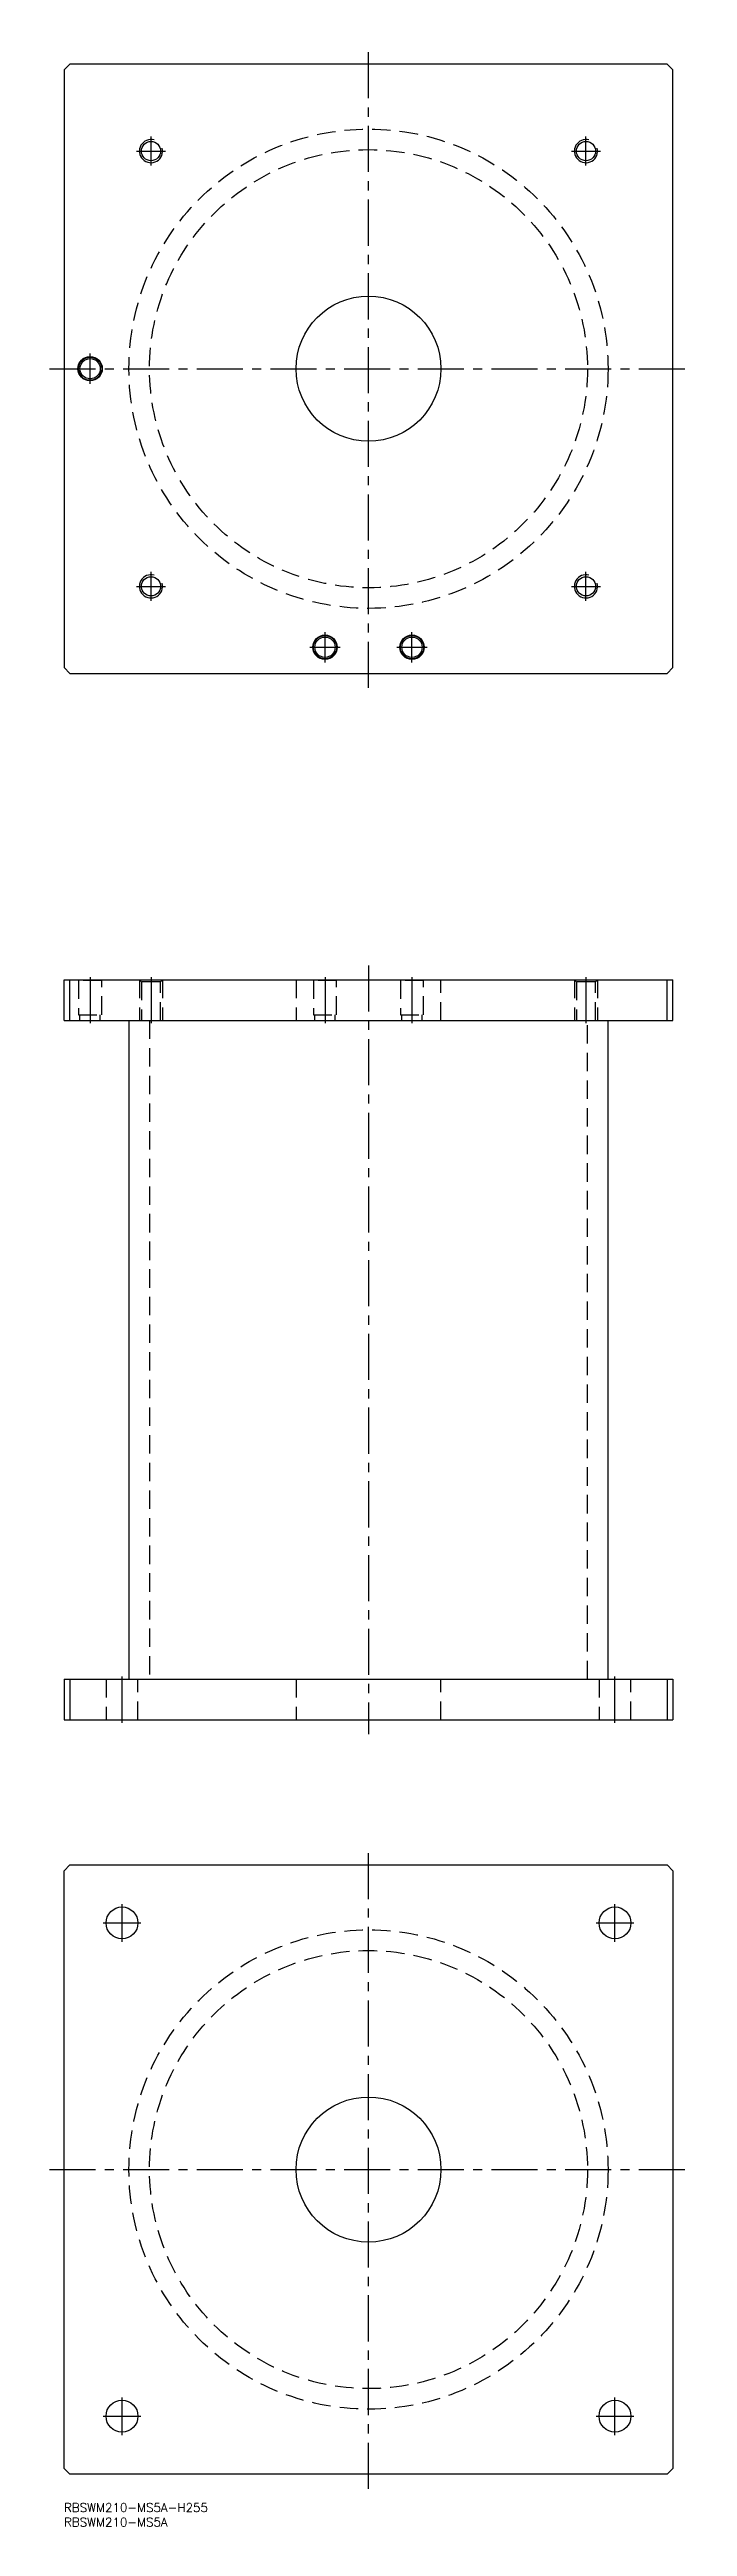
# Model space of a CAD drawing. Extents: x -5 to 215, y -8 to 846.
import ezdxf

# ---------------------------------------------------------------- set-up
doc = ezdxf.new("R2010")
doc.units = 0
doc.header["$LTSCALE"] = 0.5
doc.linetypes.add('CENTER', pattern=[50.8, 31.75, -6.35, 6.35, -6.35])
doc.linetypes.add('DASHED', pattern=[19.05, 12.7, -6.35])
for name, color, linetype in [('MSM_CENTER', 1, 'CENTER'), ('MSM_CONTINUOUS', 7, 'CONTINUOUS'), ('MSM_DASHED', 4, 'DASHED'), ('MSM_NARROW', 5, 'CONTINUOUS'), ('MSM_PART_NUMBER', 7, 'CONTINUOUS')]:
    doc.layers.add(name, color=color, linetype=linetype)
doc.styles.get("Standard").update_dxf_attribs({"font": 'txt.shx', "height": 3, "bigfont": 'bigfont.shx'})

msp = doc.modelspace()

# ---------------------------------------------------------------- linework, layer by layer
at = {"layer": 'MSM_CENTER'}
for p, q in [((105, 625.64), (105, 845.64)), ((30, 805.64), (30, 815.64)), ((180, 805.64), (180, 815.64)), ((25, 810.64), (35, 810.64)), ((175, 810.64), (185, 810.64)), ((-5, 735.64), (215, 735.64)), ((9, 730.44), (9, 740.84)), ((25, 660.64), (35, 660.64)), ((30, 655.64), (30, 665.64)), ((175, 660.64), (185, 660.64)), ((180, 655.64), (180, 665.64)), ((90, 634.44), (90, 644.84)), ((120, 634.44), (120, 644.84)), ((84.8, 639.64), (95.2, 639.64)), ((114.8, 639.64), (125.2, 639.64)), ((105, 530), (105, 265)), ((9, 526), (9, 510)), ((30, 526), (30, 510)), ((90, 526), (90, 510)), ((120, 526), (120, 510)), ((180, 526), (180, 510)), ((20, 269), (20, 285)), ((190, 269), (190, 285)), ((105, 5), (105, 225)), ((20, 193.5), (20, 206.5)), ((190, 193.5), (190, 206.5)), ((13.5, 200), (26.5, 200)), ((183.5, 200), (196.5, 200)), ((-5, 115), (215, 115)), ((20, 23.5), (20, 36.5)), ((190, 23.5), (190, 36.5)), ((13.5, 30), (26.5, 30)), ((183.5, 30), (196.5, 30))]:
    msp.add_line(p, q, dxfattribs=at)
at = {"layer": 'MSM_CONTINUOUS'}
for p, q in [((2, 840.64), (0, 838.64)), ((0, 838.64), (0, 632.64)), ((208, 840.64), (2, 840.64)), ((210, 838.64), (208, 840.64)), ((210, 632.64), (210, 838.64)), ((0, 632.64), (2, 630.64)), ((208, 630.64), (210, 632.64)), ((2, 630.64), (208, 630.64)), ((0, 511), (0, 525)), ((0, 525), (210, 525)), ((2, 511), (2, 525)), ((208, 511), (208, 525)), ((210, 511), (210, 525)), ((0, 511), (210, 511)), ((22.4, 511), (22.4, 284)), ((187.6, 284), (187.6, 511)), ((0, 284), (210, 284)), ((0, 284), (0, 270)), ((2, 284), (2, 270)), ((208, 284), (208, 270)), ((210, 284), (210, 270)), ((0, 270), (210, 270)), ((0, 218), (2, 220)), ((0, 12), (0, 218)), ((2, 220), (208, 220)), ((208, 220), (210, 218)), ((210, 218), (210, 12)), ((2, 10), (0, 12)), ((208, 10), (2, 10)), ((210, 12), (208, 10))]:
    msp.add_line(p, q, dxfattribs=at)
for centre, radius in [((30, 810.64), 3.32), ((180, 810.64), 3.32), ((105, 735.64), 25), ((9, 735.64), 4.2), ((9, 735.64), 4), ((9, 735.64), 3.5), ((30, 660.64), 3.32), ((180, 660.64), 3.32), ((90, 639.64), 4.2), ((90, 639.64), 4), ((90, 639.64), 3.5), ((120, 639.64), 4.2), ((120, 639.64), 4), ((120, 639.64), 3.5), ((20, 200), 5.5), ((190, 200), 5.5), ((105, 115), 25), ((20, 30), 5.5), ((190, 30), 5.5)]:
    msp.add_circle(centre, radius, dxfattribs=at)
at = {"layer": 'MSM_DASHED'}
for p, q in [((4.8, 525), (5, 524.8)), ((5, 524.8), (5, 513)), ((13, 524.8), (5, 524.8)), ((13, 524.8), (13.2, 525)), ((13, 513), (13, 524.8)), ((26, 525), (26.68, 524.32)), ((26, 525), (26, 511)), ((26.68, 524.32), (26.68, 511)), ((33.32, 524.32), (26.68, 524.32)), ((33.32, 524.32), (34, 525)), ((33.32, 511), (33.32, 524.32)), ((34, 525), (34, 511)), ((80, 525), (80, 511)), ((85.8, 525), (86, 524.8)), ((86, 524.8), (86, 513)), ((94, 524.8), (86, 524.8)), ((94, 524.8), (94.2, 525)), ((94, 513), (94, 524.8)), ((115.8, 525), (116, 524.8)), ((116, 524.8), (116, 513)), ((124, 524.8), (116, 524.8)), ((124, 524.8), (124.2, 525)), ((124, 513), (124, 524.8)), ((130, 511), (130, 525)), ((176, 525), (176.68, 524.32)), ((176, 525), (176, 511)), ((176.68, 524.32), (176.68, 511)), ((183.32, 524.32), (176.68, 524.32)), ((183.32, 524.32), (184, 525)), ((183.32, 511), (183.32, 524.32)), ((184, 525), (184, 511)), ((5, 513), (13, 513)), ((5.5, 511), (5.5, 513)), ((12.5, 511), (12.5, 513)), ((86, 513), (94, 513)), ((86.5, 511), (86.5, 513)), ((93.5, 511), (93.5, 513)), ((116, 513), (124, 513)), ((116.5, 511), (116.5, 513)), ((123.5, 511), (123.5, 513)), ((29.5, 511), (29.5, 284)), ((180.5, 284), (180.5, 511)), ((14.5, 284), (14.5, 270)), ((25.5, 270), (25.5, 284)), ((80, 284), (80, 270)), ((130, 270), (130, 284)), ((184.5, 284), (184.5, 270)), ((195.5, 270), (195.5, 284))]:
    msp.add_line(p, q, dxfattribs=at)
for centre, radius in [((105, 735.64), 82.6), ((105, 735.64), 75.5), ((105, 115), 82.6), ((105, 115), 75.5)]:
    msp.add_circle(centre, radius, dxfattribs=at)
at = {"layer": 'MSM_NARROW'}
for centre in [(30, 810.64), (180, 810.64), (30, 660.64), (180, 660.64)]:
    msp.add_arc(centre, 4, 75, 15, dxfattribs=at)

# ---------------------------------------------------------------- texts
at = {"layer": 'MSM_PART_NUMBER'}
for s, p in [('RBSWM210-MS5A-H255', (0, -3)), ('RBSWM210-MS5A', (0, -8))]:
    msp.add_text(s, height=3, dxfattribs=at).set_placement(p)

doc.saveas('drawing.dxf')
